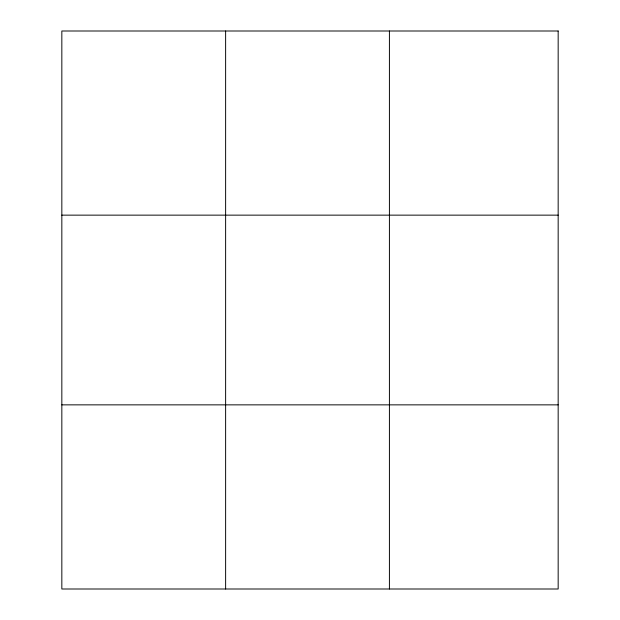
<?xml version="1.0" encoding="UTF-8"?>
<svg xmlns="http://www.w3.org/2000/svg" width="620" height="620" viewBox="0 0 620 620"><rect width="100%" height="100%" fill="white"/><g stroke="black" fill="none" stroke-linecap="round" stroke-linejoin="round"><path stroke-width="0.93" d="M225.626 31L225.626 589M389.414 31L389.414 589M61.837 215.14L558.163 215.14M61.837 404.86L558.163 404.86M558.163 31L61.837 31L61.837 589L558.163 589L558.163 31"/></g></svg>
